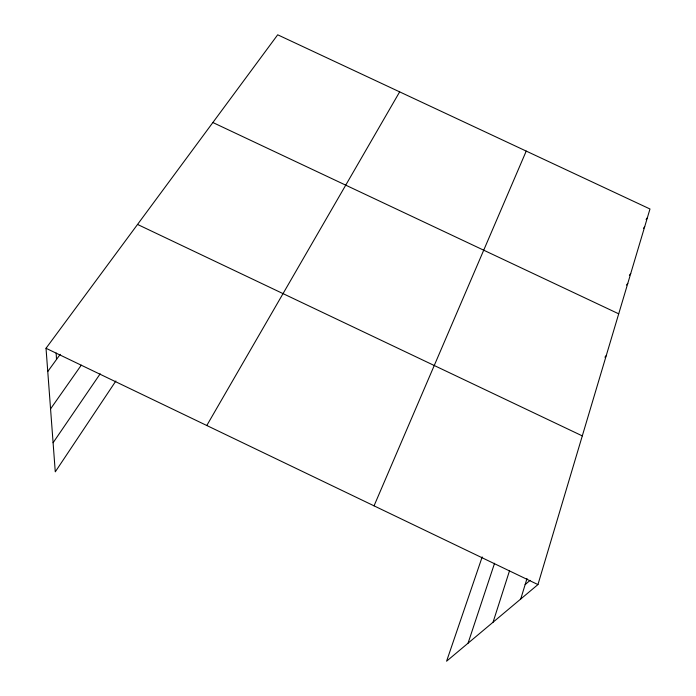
<?xml version="1.0" encoding="UTF-8"?>
<svg xmlns="http://www.w3.org/2000/svg" width="696" height="696" viewBox="0 0 696 696"><rect width="100%" height="100%" fill="white"/><g stroke="black" fill="none" stroke-linecap="round" stroke-linejoin="round"><path stroke-width="1.04" d="M482.189 556.93L446.588 661.2L537.947 584.579L649.977 208.991L277.695 34.8L46.023 348.278L55.271 471.845L115.884 380.982M520.712 599.038L526.994 578.559M493.055 622.233L509.489 570.868M468.051 643.208L494.569 563.247M374.039 505.844L526.228 151.093M206.79 425.508L399.661 91.863M53.087 442.752L100.181 373.804M50.556 408.909L81.275 365.165M47.763 371.525L60.213 354.342M646.088 219.466L647.358 217.787M643.426 228.392L644.687 226.713M629.393 275.233L630.724 273.537M626.461 285.047L627.792 283.368M604.894 357.196L606.251 355.604M525.141 584.623L530.065 580.368M212.863 122.522L618.709 313.826M137.538 224.443L582.3 435.896M46.023 348.278L537.947 584.579M56.15 353.02L56.524 359.432"/></g></svg>
